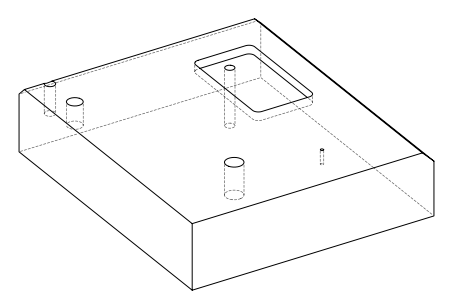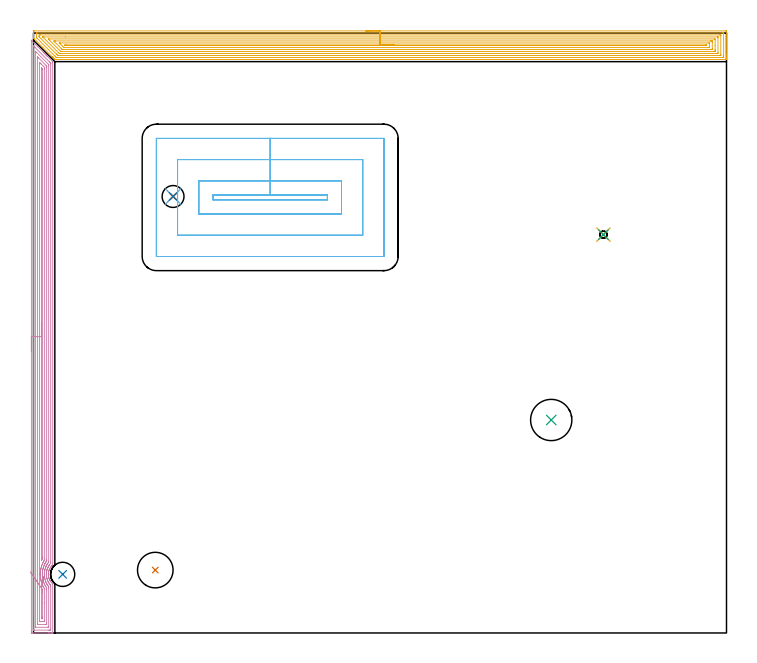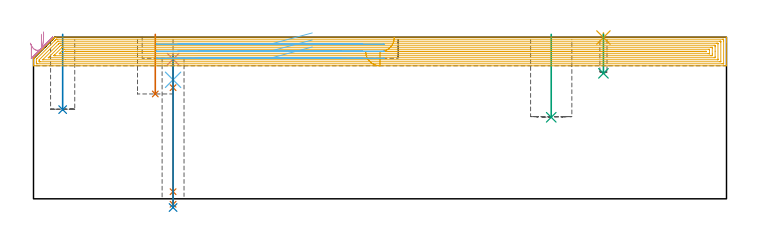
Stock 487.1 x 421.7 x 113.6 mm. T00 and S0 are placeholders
(PLAN: 12 operations, 9 tool changes, 61 min)
(1 INDEXABLE_INSERT_DRILL_BLIND_HOLE_FROM_SOLID | STEP1POCKET | UGT0302_004 | 0.17 min | 19560 mm3)
(2 INDEXABLE_INSERT_DRILL_BLIND_HOLE_FROM_SOLID_1 | STEP1POCKET_1 | NXT0302_005 | 0.21 min | 11477 mm3)
(3 INDEXABLE_INSERT_DRILL_BLIND_HOLE_FROM_SOLID_2 | STEP1POCKET_3 | NXT0302_029 | 0.23 min | 36926 mm3)
(4 SPOT_DRILL | STEP1HOLE | NXT0321_9005460120000 | 0.03 min | 1584 mm3)
(5 SPOT_DRILL_1 | STEP1POCKET_2 | NXT0321_9005460120000 | 0.03 min | 0 mm3)
(6 DRILL_BLIND_HOLE_INTO_CENTER | STEP1HOLE | NXT0301_072 | 0.07 min | 1149 mm3)
(7 GUN_DRILL_THROUGH_HOLE | STEP1HOLE | UGT0307_007 | 0.51 min | 6617 mm3)
(8 DRILL_TO_ENLARGE_THROUGH_HOLE | STEP1HOLE | UGT0301_284 | 0.43 min | 11744 mm3)
(9 DRILL_BLIND_HOLE_INTO_CENTER_1 | STEP1POCKET_2 | NXT0301_022 | 0.11 min | 502 mm3)
(10 AREA_MILL | FG_CHAMFER_SURFACE | UGT0205_001 | 19.92 min | 47286 mm3)
(11 AREA_MILL_1 | FG_CHAMFER_SURFACE_1 | UGT0205_001 | 31.02 min | 96814 mm3)
(12 MILL_RECTANGULAR_POCKET | POCKET_RECTANGULAR_STRAIGHT | UGT0201_135 | Follow Part, ap 4.975, ae 75% | 8.23 min | 270011 mm3)
(TOOL UGT0302_004 | Indexable Insert Drill 25mm | D25 PA180 FL50 Z2)
(TOOL NXT0302_005 | Index. Insert Drill 17mm [880-D1700L20-05] | D17 PA176 FL85 Z2)
(TOOL NXT0302_029 | Index. Insert Drill 29mm [880-D2900L32-05] | D29 PA176 FL145 Z2)
(TOOL NXT0321_9005460120000 | NC Spot Drill, 142deg, 12mm, Carbide, Uncoated | D12 PA142 FL30 Z2)
(TOOL NXT0301_072 | Carbide Drill 10.1mm [860.1-1010-051A1-MM 2214] | D10.1 PA140 FL71 Z2)
(TOOL UGT0307_007 | Gun Drill 10 mm | D10 PA130 FL24 Z1)
(TOOL UGT0301_284 | Twist Drill 15.4 mm | D15.4 PA118 FL120 Z2)
(TOOL NXT0301_022 | Carbide Drill 5.1mm [860.1-0510-015A1-MM 2214] | D5.1 PA140 FL28 Z2)
(TOOL UGT0205_001 | Chamfer Mill 20 x 3 x 45 deg. | D20 FL50 Z2)
(TOOL UGT0201_135 | Carbide End Mill 19.9 | D19.9 FL30 Z4)
(OP 1 INDEXABLE_INSERT_DRILL_BLIND_HOLE_FROM_SOLID)
G17 G21 G94 G90
T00 M6
G54
G17 G0 G90 X85.6 Y44.2 S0 M3
G43 Z123.6 H0
G94 G81 G98 Z73.7 F250. R115.6
G80
M5
M2
(OP 2 INDEXABLE_INSERT_DRILL_BLIND_HOLE_FROM_SOLID_1)
G17 G21 G94 G90
T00 M6
G54
G17 G0 G90 X20.5 Y41.2 S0 M3
G43 Z123.6 H1
G94 G81 G98 Z62.7 F250. R115.6
G80
M5
M2
(OP 3 INDEXABLE_INSERT_DRILL_BLIND_HOLE_FROM_SOLID_2)
G17 G21 G94 G90
T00 M6
G54
G17 G0 G90 X363.9 Y149.7 S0 M3
G43 Z123.6 H1
G94 G81 G98 Z57.3 F250. R115.6
G80
M5
M2
(OP 4 SPOT_DRILL)
G17 G21 G94 G90
T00 M6
G54
G17 G0 G90 X98.1 Y306.8 S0 M3
G43 Z123.6 H0
G94 G81 G98 Z98.137 F250. R101.8
G80
M5
M2
(OP 5 SPOT_DRILL_1)
G17 G21 G94 G90
T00 M6
G54
G17 G0 G90 X400.6 Y280. S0 M3
G43 Z123.6 H0
G94 G81 G98 Z113.38 F250. R116.6
G80
M5
M2
(OP 6 DRILL_BLIND_HOLE_INTO_CENTER)
G17 G21 G94 G90
T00 M6
G54
G17 G0 G90 X98.1 Y306.8 S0 M3
G43 Z123.6 H1
G94 G81 G98 Z83.65 F250. R100.8
G80
M5
M2
(OP 7 GUN_DRILL_THROUGH_HOLE)
G17 G21 G94 G90
T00 M6
G54
G17 G0 G90 X98.1 Y306.8 M8
G43 Z123.6 H0
Z95.287
S716 M3
G94 G1 Z78.138 F125. M26
G4 X.084
Z5. F250.
G4 X.084
Z-3.832 F125.
G4 X.084
M5
M9
G0 Z95.287
Z123.6
M2
(OP 8 DRILL_TO_ENLARGE_THROUGH_HOLE)
G17 G21 G94 G90
T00 M6
G54
G17 G0 G90 X98.1 Y306.8 S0 M3
G43 Z123.6 H0
G94 G73 G98 Z-6.127 F250. Q14.99 R100.8
G80
M5
M2
(OP 9 DRILL_BLIND_HOLE_INTO_CENTER_1)
G17 G21 G94 G90
T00 M6
G54
G17 G0 G90 X400.6 Y280. S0 M3
G43 Z123.6 H1
G94 G81 G98 Z88.2 F250. R115.6
G80
M5
M2
(OP 10 AREA_MILL)
G17 G21 G94 G90
T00 M6
G54
G17 G0 G90 X-1.5 Y198.3 S1061 M3
G43 Z123.6 H0
Z108.6
G94 G1 Y198.338 Z107.728 F250.
Y198.452 Z106.864
Y198.641 Z106.012
Y198.903 Z105.18
Y199.237 Z104.374
Y199.64 Z103.6
Y200.108 Z102.864
Y200.639 Z102.172
Y201.229 Z101.529
Y201.872 Z100.94
Y202.564 Z100.408
Y203.3 Z99.94
Y204.074 Z99.537
Y204.88 Z99.203
Y205.712 Z98.941
Y206.563 Z98.752
Y207.428 Z98.638
Y208.3 Z98.6
X-1.499 Y416.579 Z98.601
X-1.498 Y416.583
X-1.495 Y416.588 Z98.604
X-1.491 Z98.608
X-1.479 Y416.579 Z98.621
X-1.452 Y416.552 Z98.648
X-1.051 Y416.152 Z99.047
X6.946 Y408.154 Z107.046
X7.157 Y407.944 Z107.255
X7.322 Y407.781 Z107.417
X7.482 Y407.619 Z107.58
X7.604 Y407.497 Z107.702
X7.763 Y407.34 Z107.858
X7.917 Y407.184 Z108.015
X8.051 Y407.05 Z108.148
X8.203 Y406.899 Z108.299
X8.352 Y406.749 Z108.449
X8.497 Y406.604 Z108.595
X8.644 Y406.458 Z108.739
X8.787 Y406.314 Z108.884
X8.944 Y406.157 Z109.042
X9.085 Y406.017 Z109.18
X9.221 Y405.88 Z109.319
X9.391 Y405.711 Z109.488
X9.525 Y405.577 Z109.621
X9.656 Y405.445 Z109.754
X13.41 Y401.691 Z113.508
X13.492 Y401.604 Z113.59
X13.494 Y401.596 Z113.592
X13.5 Y400.797 Z113.6
Y47.959
X13.493 Y47.75 Z113.592
X13.491 Y47.738 Z113.591
X13.153 Y47.432 Z113.253
X13.05 Y47.332 Z113.15
X12.852 Y47.14 Z112.952
X12.757 Y47.036 Z112.855
X12.424 Y46.649 Z112.522
X12.105 Y46.247 Z112.201
X12.054 Y46.173 Z112.149
X11.921 Y45.985 Z112.02
X11.884 Y45.931 Z111.983
X11.538 Y45.354 Z111.635
X11.307 Y44.91 Z111.406
X11.234 Y44.752 Z111.333
X11.102 Y44.461 Z111.199
X11.073 Y44.387 Z111.169
X11.008 Y44.228 Z111.107
X10.994 Y44.19 Z111.094
X10.975 Y44.133 Z111.074
X10.91 Y43.94 Z111.004
X10.896 Y43.899 Z110.99
X10.791 Y43.568 Z110.89
X10.678 Y43.123 Z110.777
X10.633 Y42.903 Z110.732
X10.588 Y42.675 Z110.684
X10.524 Y42.23 Z110.616
X10.479 Y41.782 Z110.575
X10.46 Y41.336 Z110.555
X10.463 Y41.133
X10.465 Y40.89 Z110.559
X10.471 Y40.804 Z110.564
X10.473 Y40.762 Z110.567
X10.491 Y40.443 Z110.59
X10.524 Y40.147 Z110.624
X10.541 Y39.997 Z110.641
X10.618 Y39.549 Z110.717
X10.719 Y39.104 Z110.816
X10.847 Y38.656 Z110.945
X10.993 Y38.211 Z111.091
X11.008 Y38.172 Z111.105
X11.192 Y37.742 Z111.287
X11.389 Y37.318 Z111.489
X11.417 Y37.268 Z111.517
X11.627 Y36.887 Z111.726
X11.684 Y36.794 Z111.782
X11.885 Y36.464 Z111.983
X11.911 Y36.425 Z112.009
X12.247 Y35.973 Z112.346
X12.602 Y35.532 Z112.701
X12.674 Y35.454 Z112.773
X12.761 Y35.36 Z112.86
X13.129 Y34.996 Z113.227
X13.496 Y34.657 Z113.594
X13.5 Y34.654 Z113.596
X13.501 Y34.64 Z113.597
X13.5 Y34.561 Z113.6
Y0.17
X13.497 Y0.007 Z113.588
Y0.006 Z113.587
X13.158 Y0. Z113.257
X12.841 Z112.94
X12.169 Z112.264
X10.952 Z111.049
X10.407 Z110.501
X-0.442 Z99.655
X-1.051 Y0.002 Z99.047
X-1.265 Y0.004 Z98.832
X-1.492 Y0.01 Z98.606
X-1.495 Y0.166 Z98.603
X-1.499 Y0.617 Z98.601
X-1.5 Y1.072 Z98.6
Y208.3
X-0.086 Z100.014
X-0.085 Y412.325 Z100.015
X-0.084 Y412.41 Z100.016
X-0.079 Y412.69 Z100.021
X0.012 Y412.627 Z100.112
X0.236 Y412.41 Z100.336
X0.712 Y411.937 Z100.812
X1.134 Y411.517 Z101.234
X11.288 Y401.362 Z111.388
X11.851 Y400.798 Z111.951
X12.041 Y400.6 Z112.141
X12.072 Y400.566 Z112.172
X12.079 Y400.542 Z112.179
X12.082 Y400.494 Z112.182
X12.084 Y400.393 Z112.184
X12.086 Y399.989 Z112.186
X12.085 Y49.746 Z112.185
X12.081 Y48.943 Z112.181
X12.079 Y48.853 Z112.179
X11.307 Y47.921 Z111.407
X11.288 Y47.896 Z111.388
X10.943 Y47.416 Z111.043
X10.717 Y47.066 Z110.817
X10.599 Y46.872 Z110.699
X10.407 Y46.543 Z110.507
X10.279 Y46.302 Z110.379
X10.214 Y46.173 Z110.314
X9.992 Y45.7 Z110.092
X9.811 Y45.28 Z109.911
X9.764 Y45.159 Z109.864
X9.525 Y44.466 Z109.625
X9.507 Y44.405 Z109.607
X9.501 Y44.387 Z109.601
X9.329 Y43.692 Z109.429
X9.288 Y43.493 Z109.388
X9.188 Y42.942 Z109.288
X9.137 Y42.6 Z109.237
X9.092 Y42.146 Z109.192
X9.064 Y41.707 Z109.164
X9.05 Y41.295 Z109.15
X9.056 Y40.813 Z109.156
X9.082 Y40.369 Z109.182
X9.125 Y39.92 Z109.225
X9.203 Y39.353 Z109.303
X9.259 Y39.027 Z109.359
X9.307 Y38.806 Z109.407
X9.376 Y38.505 Z109.476
X9.474 Y38.134 Z109.574
X9.525 Y37.949 Z109.625
X9.763 Y37.24 Z109.863
X9.955 Y36.783 Z110.055
X10.156 Y36.347 Z110.256
X10.407 Y35.858 Z110.507
X10.549 Y35.598 Z110.649
X10.58 Y35.542 Z110.68
X10.634 Y35.454 Z110.734
X10.736 Y35.292 Z110.836
X10.832 Y35.141 Z110.932
X11.113 Y34.738 Z111.213
X11.246 Y34.561 Z111.346
X11.288 Y34.507 Z111.388
X11.662 Y34.05 Z111.762
X11.994 Y33.667 Z112.094
X12.079 Y33.562 Z112.179
X12.081 Y33.465 Z112.181
X12.084 Y33.263 Z112.184
X12.086 Y32.859 Z112.186
Y32.774
X12.085 Y2.489 Z112.185
X12.084 Y2.403 Z112.184
X12.077 Y2.01 Z112.177
X11.683 Y2.003 Z111.783
X11.288 Y2.001 Z111.388
X10.804 Y2. Z110.904
X0.712 Y2.001 Z100.812
X0.225 Y2.003 Z100.325
X0.013 Y2.01 Z100.113
X-0.079 Y2.035 Z100.021
X-0.084 Y2.317 Z100.016
X-0.085 Y2.403 Z100.015
X-0.086 Y208.3 Z100.014
X1.328 Z101.428
X1.329 Y408.211 Z101.429
X1.334 Y408.837 Z101.434
X1.335 Y408.846 Z101.435
X1.356 Y408.837 Z101.456
X1.593 Y408.605 Z101.693
X2.257 Y407.944 Z102.357
X10.407 Y399.794 Z110.507
X10.598 Y399.596 Z110.698
X10.644 Y399.545 Z110.744
X10.665 Y399.519 Z110.765
X10.667 Y399.458 Z110.767
X10.669 Y399.28 Z110.769
X10.671 Y399.011 Z110.771
X10.672 Y398.742 Z110.772
X10.671 Y50.058 Z110.771
X10.669 Y49.902 Z110.769
X10.667 Y49.825 Z110.767
X10.665 Y49.79 Z110.765
X10.634 Y49.746 Z110.734
X10.407 Y49.456 Z110.507
X10.149 Y49.114 Z110.249
X9.958 Y48.853 Z110.058
X9.786 Y48.589 Z109.886
X9.525 Y48.179 Z109.625
X9.444 Y48.042 Z109.544
X9.397 Y47.96 Z109.497
X9.132 Y47.465 Z109.232
X8.935 Y47.066 Z109.035
X8.841 Y46.866 Z108.941
X8.644 Y46.428 Z108.744
X8.57 Y46.248 Z108.67
X8.542 Y46.173 Z108.642
X8.342 Y45.586 Z108.442
X8.24 Y45.28 Z108.34
X8.135 Y44.902 Z108.235
X8.002 Y44.387 Z108.102
X7.958 Y44.188 Z108.058
X7.822 Y43.493 Z107.922
X7.813 Y43.442 Z107.913
X7.763 Y43.119 Z107.863
X7.709 Y42.654 Z107.809
X7.704 Y42.6 Z107.804
X7.65 Y41.821 Z107.75
X7.645 Y41.707 Z107.745
X7.636 Y41.328 Z107.736
X7.637 Y40.941 Z107.737
X7.641 Y40.813 Z107.741
X7.687 Y39.997 Z107.787
X7.694 Y39.92 Z107.794
X7.763 Y39.3 Z107.863
X7.801 Y39.027 Z107.901
X7.808 Y38.981 Z107.908
X7.891 Y38.521 Z107.991
X7.974 Y38.134 Z108.074
X8.038 Y37.854 Z108.138
X8.207 Y37.24 Z108.307
X8.417 Y36.577 Z108.517
X8.498 Y36.347 Z108.598
X8.644 Y35.98 Z108.744
X8.803 Y35.615 Z108.903
X8.876 Y35.454 Z108.976
X9.097 Y34.995 Z109.197
X9.327 Y34.561 Z109.427
X9.399 Y34.433 Z109.499
X9.525 Y34.22 Z109.625
X9.874 Y33.667 Z109.974
X10.099 Y33.356 Z110.199
X10.407 Y32.943 Z110.507
X10.536 Y32.774 Z110.636
X10.622 Y32.659 Z110.722
X10.664 Y32.602 Z110.764
X10.666 Y32.572 Z110.766
X10.669 Y32.508 Z110.769
X10.671 Y31.881 Z110.771
X10.672 Y31.612 Z110.772
X10.671 Y4.19 Z110.771
X10.67 Y4.056 Z110.77
X10.667 Y4.023 Z110.767
X10.665 Y4.013 Z110.765
X10.655 Y4.01 Z110.755
X10.591 Y4.002 Z110.691
X10.407 Y4.001 Z110.507
X9.712 Y4. Z109.812
X1.593 Y4.001 Z101.693
X1.406 Y4.006 Z101.506
X1.354 Y4.01 Z101.454
X1.335 Y4.015 Z101.435
X1.333 Y4.03 Z101.433
X1.33 Y4.1 Z101.43
X1.329 Y4.19 Z101.429
X1.328 Y4.458 Z101.428
Y208.3
X2.743 Z102.843
Y404.098
X2.745 Y404.371 Z102.845
X2.75 Y404.985 Z102.85
X3.356 Y404.395 Z103.456
X3.381 Y404.371 Z103.481
X8.839 Y398.911 Z108.939
X9.045 Y398.702 Z109.145
X9.187 Y398.553 Z109.287
X9.251 Y398.481 Z109.351
X9.252 Y398.466 Z109.352
X9.255 Y398.391 Z109.355
X9.257 Y398.118 Z109.357
Y397.496
Y51.533
X9.256 Y50.912 Z109.356
X9.253 Y50.775 Z109.353
X9.25 Y50.709 Z109.35
X9.244 Y50.679 Z109.344
X9.219 Y50.639 Z109.319
X8.981 Y50.298 Z109.081
X8.644 Y49.794 Z108.744
X8.625 Y49.765 Z108.725
X8.614 Y49.746 Z108.714
X8.295 Y49.206 Z108.395
X8.1 Y48.853 Z108.2
X7.983 Y48.63 Z108.083
X7.763 Y48.194 Z107.863
X7.687 Y48.036 Z107.787
X7.653 Y47.96 Z107.753
X7.419 Y47.414 Z107.519
X7.279 Y47.066 Z107.379
X7.175 Y46.769 Z107.275
X6.97 Y46.173 Z107.07
X6.948 Y46.105 Z107.048
X6.881 Y45.88 Z106.981
X6.756 Y45.407 Z106.856
X6.725 Y45.28 Z106.825
X6.588 Y44.684 Z106.688
X6.531 Y44.387 Z106.631
X6.447 Y43.933 Z106.547
X6.38 Y43.493 Z106.48
X6.339 Y43.15 Z106.439
X6.287 Y42.6 Z106.387
X6.267 Y42.329 Z106.367
X6.233 Y41.707 Z106.333
X6.225 Y41.478 Z106.325
X6.227 Y40.813 Z106.327
X6.236 Y40.574 Z106.336
X6.276 Y39.92 Z106.376
X6.3 Y39.616 Z106.4
X6.368 Y39.027 Z106.468
X6.426 Y38.595 Z106.526
X6.503 Y38.134 Z106.603
X6.634 Y37.491 Z106.734
X6.692 Y37.24 Z106.792
X6.881 Y36.522 Z106.981
X6.934 Y36.347 Z107.034
X6.959 Y36.268 Z107.059
X7.233 Y35.454 Z107.333
X7.471 Y34.856 Z107.571
X7.603 Y34.561 Z107.703
X7.763 Y34.217 Z107.863
X8.039 Y33.667 Z108.139
X8.251 Y33.269 Z108.351
X8.541 Y32.774 Z108.641
X8.644 Y32.608 Z108.744
X8.932 Y32.174 Z109.032
X9.134 Y31.881 Z109.234
X9.243 Y31.723 Z109.343
X9.25 Y31.57 Z109.35
X9.255 Y31.262 Z109.355
X9.256 Y30.988 Z109.356
X9.257 Y30.366 Z109.357
Y6.87
X9.255 Y6.25 Z109.355
X9.252 Y6.042 Z109.352
X9.25 Y6.013 Z109.35
X9.233 Y6.01 Z109.333
X9.18 Y6.005 Z109.28
X9.073 Y6.002 Z109.173
X8.644 Y6. Z108.744
X2.924 Y6.001 Z103.024
X2.822 Y6.003 Z102.922
X2.772 Y6.007 Z102.872
X2.751 Y6.01 Z102.851
X2.75 Y6.023 Z102.85
X2.747 Y6.13 Z102.847
X2.743 Y6.598 Z102.843
Y208.3
X4.157 Z104.257
X4.158 Y400.878 Z104.258
X4.159 Y400.961 Z104.259
X4.163 Y401.108 Z104.263
X4.237 Y401.053 Z104.337
X4.501 Y400.798 Z104.601
X5.119 Y400.183 Z105.219
X5.398 Y399.904 Z105.498
X6.881 Y398.421 Z106.981
X7.183 Y398.118 Z107.283
X7.763 Y397.531 Z107.863
X7.834 Y397.456 Z107.934
X7.84 Y397.306 Z107.94
X7.842 Y397.225 Z107.942
X7.843 Y397.143 Z107.943
Y396.331
Y52.345
X7.836 Y51.533 Z107.936
X7.811 Y51.483 Z107.911
X7.763 Y51.399 Z107.863
X7.475 Y50.931 Z107.575
X7.299 Y50.639 Z107.399
X7.145 Y50.372 Z107.245
X6.881 Y49.898 Z106.981
X6.829 Y49.799 Z106.929
X6.802 Y49.746 Z106.902
X6.542 Y49.197 Z106.642
X6.384 Y48.853 Z106.484
X6.267 Y48.582 Z106.367
X6. Y47.944 Z106.1
X5.781 Y47.288 Z105.881
X5.709 Y47.066 Z105.809
X5.57 Y46.608 Z105.67
X5.453 Y46.173 Z105.553
X5.384 Y45.904 Z105.484
X5.235 Y45.28 Z105.335
X5.214 Y45.183 Z105.314
X5.119 Y44.689 Z105.219
X5.073 Y44.433 Z105.173
X5.065 Y44.387 Z105.165
X4.963 Y43.651 Z105.063
X4.945 Y43.493 Z105.045
X4.883 Y42.839 Z104.983
X4.865 Y42.6 Z104.965
X4.83 Y41.999 Z104.93
X4.817 Y41.707 Z104.917
X4.812 Y41.124 Z104.912
X4.813 Y40.813 Z104.913
X4.839 Y40.204 Z104.939
X4.856 Y39.92 Z104.956
X4.91 Y39.238 Z105.01
X4.933 Y39.027 Z105.033
X5.032 Y38.222 Z105.132
X5.045 Y38.134 Z105.145
X5.119 Y37.683 Z105.219
X5.208 Y37.24 Z105.308
X5.232 Y37.126 Z105.332
X5.331 Y36.693 Z105.431
X5.42 Y36.347 Z105.52
X5.531 Y35.929 Z105.631
X5.675 Y35.454 Z105.775
X5.94 Y34.622 Z106.04
X5.962 Y34.561 Z106.062
X6. Y34.459 Z106.1
X6.332 Y33.667 Z106.432
X6.611 Y33.048 Z106.711
X6.747 Y32.774 Z106.847
X6.881 Y32.51 Z106.981
X7.101 Y32.104 Z107.201
X7.226 Y31.881 Z107.326
X7.428 Y31.543 Z107.528
X7.763 Y31.002 Z107.863
X7.789 Y30.96 Z107.889
X7.833 Y30.879 Z107.933
X7.837 Y30.854 Z107.937
X7.84 Y30.804 Z107.94
X7.842 Y30.703 Z107.942
X7.843 Y21.121 Z107.943
Y8.493
X7.841 Y8.33 Z107.941
X7.836 Y8.013 Z107.936
X7.763 Y8.009 Z107.863
X7.526 Y8.002 Z107.626
X6.881 Y8. Z106.981
X6.647 Z106.747
X4.885 Z104.985
X4.237 Y8.001 Z104.337
X4.194 Y8.003 Z104.294
X4.172 Y8.006 Z104.272
X4.165 Y8.008 Z104.265
X4.163 Y8.085 Z104.263
X4.158 Y8.411 Z104.258
X4.157 Y8.574 Z104.257
Y8.656
Y208.3
X5.571 Z105.671
Y396.331
X5.573 Y396.764 Z105.673
X5.577 Y397.225 Z105.677
X5.578 Y397.259 Z105.678
X5.621 Y397.225 Z105.721
X6. Y396.85 Z106.1
X6.257 Y396.591 Z106.357
X6.386 Y396.457 Z106.486
X6.416 Y396.424 Z106.516
X6.422 Y396.392 Z106.522
X6.424 Y396.331 Z106.524
X6.428 Y395.898 Z106.528
X6.429 Y389.672 Z106.529
Y53.319
X6.427 Y52.886 Z106.527
X6.424 Y52.426 Z106.524
X6.422 Y52.32 Z106.522
X6.386 Y52.233 Z106.486
X5.984 Y51.533 Z106.084
X5.587 Y50.797 Z105.687
X5.577 Y50.98 Z105.677
X5.574 Y51.071 Z105.674
X5.572 Y51.533 Z105.672
X5.571 Y51.812 Z105.671
Y208.3
Y209.171 Z105.709
Y210.036 Z105.823
Y210.888 Z106.012
Y211.72 Z106.274
Y212.526 Z106.608
Y213.3 Z107.011
Y214.036 Z107.48
Y214.728 Z108.011
Y215.371 Z108.6
Y215.96 Z109.243
Y216.491 Z109.935
Y216.96 Z110.671
Y217.363 Z111.445
Y217.697 Z112.251
Y217.959 Z113.083
Y218.148 Z113.935
Y218.262 Z114.8
Y218.3 Z115.671
G0 Z123.6
X-2.185 Y42.843
Z109.42
G1 X-1.921 Y42.462 Z108.682
X-1.622 Y42.029 Z107.986
X-1.288 Y41.547 Z107.339
X-0.925 Y41.022 Z106.746
X-0.533 Y40.455 Z106.211
X-0.116 Y39.853 Z105.737
X0.323 Y39.218 Z105.33
X0.781 Y38.557 Z104.991
X1.253 Y37.874 Z104.723
X1.737 Y37.175 Z104.529
X2.229 Y36.464 Z104.41
X2.725 Y35.748 Z104.366
X3.221 Y35.031 Z104.399
X3.714 Y34.319 Z104.508
X4.199 Y33.618 Z104.691
X4.673 Y32.933 Z104.948
X5.133 Y32.268 Z105.277
X5.575 Y31.63 Z105.675
X5.583 Y31.618 Z105.683
X5.644 Y31.507 Z105.744
X5.725 Y31.353 Z105.825
X5.82 Y31.17 Z105.92
X5.918 Y30.988 Z106.018
X6. Y30.838 Z106.1
X6.422 Y30.094 Z106.522
X6.426 Y29.663 Z106.526
X6.428 Y29.201 Z106.528
X6.429 Y28.742 Z106.529
Y11.336
X6.428 Y10.902 Z106.528
X6.425 Y10.443 Z106.525
X6.422 Y10.015 Z106.522
X6. Y10.01 Z106.1
X5.578 Y10.018 Z105.678
X5.574 Y10.443 Z105.674
X5.572 Y10.876 Z105.672
X5.571 Y21.597 Z105.671
Y31.5
X5.573 Y31.591 Z105.673
X5.574 Y31.627 Z105.674
X5.575 Y31.63 Z105.675
X5.734 Y32.465 Z105.872
X5.888 Y33.279 Z106.143
X6.038 Y34.068 Z106.485
X6.182 Y34.824 Z106.895
X6.318 Y35.542 Z107.372
X6.447 Y36.217 Z107.91
X6.566 Y36.843 Z108.505
X6.674 Y37.416 Z109.154
X6.772 Y37.931 Z109.852
X6.858 Y38.384 Z110.592
X6.932 Y38.772 Z111.37
X6.993 Y39.092 Z112.179
X7.04 Y39.341 Z113.014
X7.074 Y39.518 Z113.867
X7.094 Y39.622 Z114.733
X7.099 Y39.651 Z115.605
X7.09 Y39.605 Z116.477
X7.067 Y39.484 Z117.34
G0 Z123.6
M5
M2
(OP 11 AREA_MILL_1)
G17 G21 G94 G90
T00 M6
G54
G17 G0 G90 X233.55 Y423.2 S1061 M3
G43 Z123.6 H0
Z103.5
G94 G1 X233.588 Z102.628 F250.
X233.702 Z101.764
X233.891 Z100.912
X234.153 Z100.08
X234.487 Z99.274
X234.89 Z98.5
X235.358 Z97.764
X235.89 Z97.072
X236.479 Z96.429
X237.122 Z95.84
X237.814 Z95.308
X238.55 Z94.84
X239.324 Z94.437
X240.13 Z94.103
X240.962 Z93.841
X241.814 Z93.652
X242.678 Z93.538
X243.55 Z93.5
X486.485
X486.98 Y423.194 Z93.503
X487.09 Y423.192 Z93.506
X487.1 Y423.076 Z93.621
Y406.734 Z109.961
Y406.13 Z110.565
Y405.583 Z111.114
Y405.252 Z111.444
Y404.706 Z111.99
Y404.374 Z112.32
Y403.399 Z113.3
X487.097 Y403.247 Z113.445
X487.09 Y403.102 Z113.588
X486.931 Y403.1 Z113.6
X15.798
X15.04 Y403.105 Z113.593
X14.998 Y403.106 Z113.592
X14.905 Y403.196 Z113.502
X14.601 Y403.497 Z113.199
X14.459 Y403.64 Z113.058
X14.309 Y403.79 Z112.908
X14.162 Y403.936 Z112.76
X14.012 Y404.087 Z112.611
X13.878 Y404.221 Z112.477
X13.723 Y404.374 Z112.321
X13.566 Y404.533 Z112.164
X13.447 Y404.652 Z112.045
X13.284 Y404.813 Z111.881
X13.119 Y404.98 Z111.718
X13.016 Y405.083 Z111.614
X6.644 Y411.456 Z105.243
X0.561 Y417.538 Z99.159
X0.414 Y417.686 Z99.014
X0.317 Y417.783 Z98.917
X0.123 Y417.977 Z98.721
X0.02 Y418.082 Z98.616
X0.001 Y418.108 Z98.588
X0. Y418.473 Z98.226
Y419.293 Z97.402
Y420.502 Z96.195
Y421.048 Z95.646
Y422.53 Z94.166
X0.004 Y422.803 Z93.893
X0.01 Y423.192 Z93.505
X0.216 Y423.195 Z93.502
X0.615 Y423.2 Z93.5
X243.55
Y421.786 Z94.914
X483.948
X484.699 Y421.785 Z94.915
X484.843 Y421.784 Z94.916
X485.052 Y421.779 Z94.921
X485.091 Y421.773 Z94.927
X485.095 Y421.745 Z94.955
X485.097 Y421.714 Z94.986
X485.1 Y421.532 Z95.168
Y405.736 Z110.964
X485.096 Y405.252 Z111.448
X485.091 Y404.867 Z111.833
X485.065 Y404.521 Z112.179
X484.699 Y404.516 Z112.184
X484.555 Y404.515 Z112.185
X16.549
X16.174 Y404.518 Z112.182
X16.081 Y404.521 Z112.179
X16.038 Y404.524 Z112.176
X15.975 Y404.583 Z112.117
X15.799 Y404.753 Z111.947
X15.298 Y405.252 Z111.448
X14.905 Y405.644 Z111.056
X2.401 Y418.149 Z98.551
X2.141 Y418.415 Z98.285
X2.056 Y418.506 Z98.194
X2.01 Y418.565 Z98.135
X2.007 Y418.613 Z98.087
X2.002 Y418.808 Z97.892
X2. Y420.564 Z96.136
X2.004 Y421.048 Z95.652
X2.009 Y421.433 Z95.267
X2.035 Y421.779 Z94.921
X2.401 Y421.784 Z94.916
X2.545 Y421.785 Z94.915
X243.55 Y421.786 Z94.914
Y420.372 Z96.328
X482.019 Y420.371 Z96.329
X482.711 Y420.368 Z96.332
X482.912 Y420.364 Z96.336
X483.09 Y420.349 Z96.351
X483.096 Y420.17 Z96.53
X483.099 Y419.987 Z96.713
X483.1 Y406.823 Z109.877
X483.096 Y406.13 Z110.57
X483.093 Y405.952 Z110.748
X483.084 Y405.935 Z110.765
X483.065 Y405.932 Z110.768
X483.015 Y405.93 Z110.77
X482.912 Y405.929 Z110.771
X482.224 Y405.928 Z110.772
X17.38 Y405.929 Z110.771
X17.244 Y405.93 Z110.77
X17.135 Y405.934 Z110.766
X17.073 Y405.938 Z110.762
X17.052 Y405.957 Z110.743
X16.872 Y406.13 Z110.57
X16.692 Y406.308 Z110.392
X15.992 Y407.007 Z109.693
X4.188 Y418.813 Z97.887
X4.071 Y418.936 Z97.764
X4.015 Y418.996 Z97.704
X4.009 Y419.109 Z97.591
X4.003 Y419.293 Z97.407
X4. Y419.477 Z97.223
X4.004 Y420.17 Z96.53
X4.007 Y420.348 Z96.352
X4.016 Y420.365 Z96.335
X4.035 Y420.368 Z96.332
X4.085 Y420.37 Z96.33
X4.188 Y420.371 Z96.329
X4.876 Y420.372 Z96.328
X243.55
Y418.957 Z97.743
X480.963
X481.036 Y418.956 Z97.744
X481.07 Y418.953 Z97.747
X481.085 Y418.951 Z97.749
X481.09 Y418.939 Z97.761
X481.094 Y418.84 Z97.86
X481.1 Y418.441 Z98.259
Y407.885 Z108.815
X481.093 Y407.459 Z109.241
X481.09 Y407.359 Z109.341
X480.968 Y407.35 Z109.35
X480.781 Y407.346 Z109.354
X480.233 Y407.343 Z109.357
X479.891
X19.029 Y407.344 Z109.356
X18.478 Y407.347 Z109.353
X18.129 Y407.35 Z109.35
X17.585 Y407.865 Z108.835
X17.564 Y407.885 Z108.815
X6.867 Y418.582 Z98.118
X6.638 Y418.815 Z97.885
X6.53 Y418.928 Z97.772
X6.51 Y418.951 Z97.749
X6.515 Y418.952 Z97.748
X6.547 Y418.954 Z97.746
X6.867 Y418.956 Z97.744
X22.497 Y418.957 Z97.743
X243.55
Y417.543 Z99.157
X478.441
X479.09 Y417.538 Z99.162
X479.099 Y416.897 Z99.803
X479.1 Y412.947 Z103.753
Y409.875 Z106.825
X479.099 Y409.64 Z107.06
X479.096 Y409.002 Z107.698
X479.09 Y408.762 Z107.938
X478.452 Y408.757 Z107.943
X19.377
X19.148 Y408.762 Z107.938
X18.478 Y409.422 Z107.278
X11.238 Y416.66 Z100.04
X10.44 Y417.464 Z99.236
X10.373 Y417.538 Z99.162
X10.435 Y417.543 Z99.157
X10.44
X243.55
Y416.129 Z100.571
X475.767
X476.309 Y416.128 Z100.572
X476.66 Y416.126 Z100.574
X477.012 Y416.122 Z100.578
X477.09 Y416.113 Z100.587
X477.094 Y416.042 Z100.658
X477.098 Y415.927 Z100.773
X477.1 Y414.905 Z101.795
Y410.963 Z105.737
X477.098 Y410.517 Z106.183
X477.094 Y410.301 Z106.399
X477.09 Y410.194 Z106.506
X477.086 Y410.177 Z106.523
X477.062 Y410.175 Z106.525
X477.011 Y410.173 Z106.527
X476.66 Y410.172 Z106.528
X476.12 Y410.171 Z106.529
X20.616
X20.264 Y410.173 Z106.527
X20.215 Y410.175 Z106.525
X20.188 Y410.178 Z106.522
X20.162 Y410.198 Z106.502
X20.05 Y410.304 Z106.396
X19.832 Y410.517 Z106.183
X14.905 Y415.443 Z101.257
X14.57 Y415.783 Z100.917
X14.254 Y416.105 Z100.595
X14.56 Y416.122 Z100.578
X14.905 Y416.125 Z100.575
X15.447 Y416.128 Z100.572
X243.55 Y416.129 Z100.571
Y414.715 Z101.985
X474.175
X474.874 Y414.713 Z101.987
X475.073 Y414.71 Z101.99
X475.092 Y414.706 Z101.994
X475.094 Y414.703 Z101.997
X475.099 Y414.684 Z102.016
Y412.051 Z104.649
X475.095 Y411.829 Z104.871
X475.09 Y411.681 Z105.019
X475.083 Y411.592 Z105.108
X475.048 Y411.59 Z105.11
X474.874 Y411.587 Z105.113
X474.68 Y411.586 Z105.114
X21.857 Y411.585 Z105.115
X21.507 Y411.587 Z105.113
X21.333 Y411.59 Z105.11
X21.247 Y411.592 Z105.108
X21.206 Y411.603 Z105.097
X21.157 Y411.646 Z105.054
X20.525 Y412.272 Z104.428
X20.264 Y412.533 Z104.167
X18.478 Y414.321 Z102.379
X18.135 Y414.672 Z102.028
X18.103 Y414.706 Z101.994
X18.138 Y414.708 Z101.992
X18.251 Y414.712 Z101.988
X18.478 Y414.714 Z101.986
X18.672 Y414.715 Z101.985
X243.55
Y413.301 Z103.399
X472.195 Y413.3 Z103.4
X472.939 Y413.296 Z103.404
X473.088 Y413.293 Z103.407
X473.099 Y413.15 Z103.55
Y413.139 Z103.561
X473.088 Y413.007 Z103.693
X472.347 Y413.001 Z103.699
X472.195 Y413. Z103.7
X22.791
X22.484 Y413.003 Z103.697
X22.281 Y413.007 Z103.693
X22.245 Y413.013 Z103.687
X22.231 Y413.023 Z103.677
X22.203 Y413.047 Z103.653
X22.1 Y413.15 Z103.55
X22.051 Y413.206 Z103.494
X22.005 Y413.294 Z103.406
X22.944 Y413.3 Z103.4
X243.55 Y413.301 Z103.399
X244.422 Z103.438
X245.286 Z103.551
X246.138 Z103.74
X246.97 Z104.003
X247.776 Z104.336
X248.55 Z104.739
X249.286 Z105.208
X249.978 Z105.739
X250.621 Z106.328
X251.21 Z106.972
X251.742 Z107.664
X252.21 Z108.399
X252.613 Z109.173
X252.947 Z109.979
X253.209 Z110.811
X253.398 Z111.663
X253.512 Z112.528
X253.55 Z113.399
G0 Z123.6
M5
M2
(OP 12 MILL_RECTANGULAR_POCKET)
G17 G21 G94 G90
T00 M6
G54
G17 G0 G90 X195.959 Y307.85 S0 M3
G43 Z123.601 H0
Z116.601
G94 G1 X166.35 Z108.667 F250.
X126.15 F500.
Y304.45
X206.55
Y307.85
X166.35
Y317.8
X116.2
Y294.5
X216.5
Y317.8
X166.35
Y332.725
X101.275
Y279.575
X231.425
Y332.725
X166.35
Y347.65
X86.4
X86.37 Y347.652
X86.348 Y347.63
X86.35 Y347.6
Y264.7
X86.348 Y264.67
X86.37 Y264.648
X86.4 Y264.65
X246.3
X246.33 Y264.648
X246.352 Y264.67
X246.35 Y264.7
Y347.6
X246.352 Y347.63
X246.33 Y347.652
X246.3 Y347.65
X166.35
X165.35
G0 X195.959 Y307.85 Z111.667
G1 X166.35 Z103.734 F250.
X126.15 F500.
Y304.45
X206.55
Y307.85
X166.35
Y317.8
X116.2
Y294.5
X216.5
Y317.8
X166.35
Y332.725
X101.275
Y279.575
X231.425
Y332.725
X166.35
Y347.65
X86.4
X86.37 Y347.652
X86.348 Y347.63
X86.35 Y347.6
Y264.7
X86.348 Y264.67
X86.37 Y264.648
X86.4 Y264.65
X246.3
X246.33 Y264.648
X246.352 Y264.67
X246.35 Y264.7
Y347.6
X246.352 Y347.63
X246.33 Y347.652
X246.3 Y347.65
X166.35
X165.35
G0 X195.959 Y307.85 Z106.734
G1 X166.35 Z98.8 F250.
X126.15 F500.
Y304.45
X206.55
Y307.85
X166.35
Y317.8
X116.2
Y294.5
X216.5
Y317.8
X166.35
Y332.725
X101.275
Y279.575
X231.425
Y332.725
X166.35
Y347.65
X86.4
X86.37 Y347.652
X86.348 Y347.63
X86.35 Y347.6
Y264.7
X86.348 Y264.67
X86.37 Y264.648
X86.4 Y264.65
X246.3
X246.33 Y264.648
X246.352 Y264.67
X246.35 Y264.7
Y347.6
X246.352 Y347.63
X246.33 Y347.652
X246.3 Y347.65
X166.35
X165.35
G0 Z123.601
M5
M2
